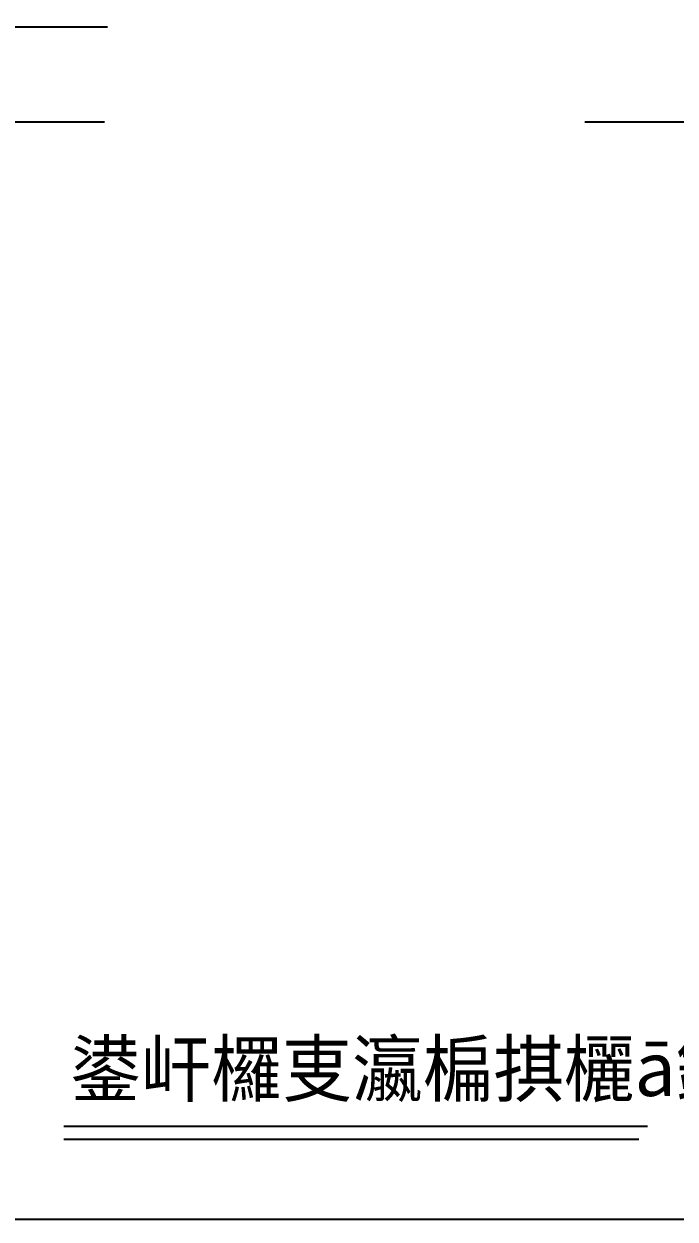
# Model space of a CAD drawing. Header units: metres. Extents: x 0 to 201, y 0 to 136.
# Drawn here: x 72.9 to 120.4, y 0 to 87.2 of the extents above; entities that cross this region are included whole.
import ezdxf

# ---------------------------------------------------------------- set-up
doc = ezdxf.new("R2010")
doc.units = ezdxf.units.M

msp = doc.modelspace()

# ---------------------------------------------------------------- linework, layer by layer
for p, q in [((68.52, 86.95), (79, 86.95)), ((2.53, 80.02), (78.8, 80.02)), ((113.84, 80.02), (187.34, 80.02)), ((75.83, 6.77), (118.42, 6.77)), ((75.83, 5.82), (117.78, 5.82))]:
    msp.add_line(p, q)
msp.add_lwpolyline([(0, 0), (193.05, 0), (193.05, 136.5), (0, 136.5), (0, 0)])

# ---------------------------------------------------------------- texts
msp.add_text('鍙屽欏叓瀛楄掑欐ā鑺傜偣鍥1', height=3.96).set_placement((76.28, 8.98))

doc.saveas('drawing.dxf')
